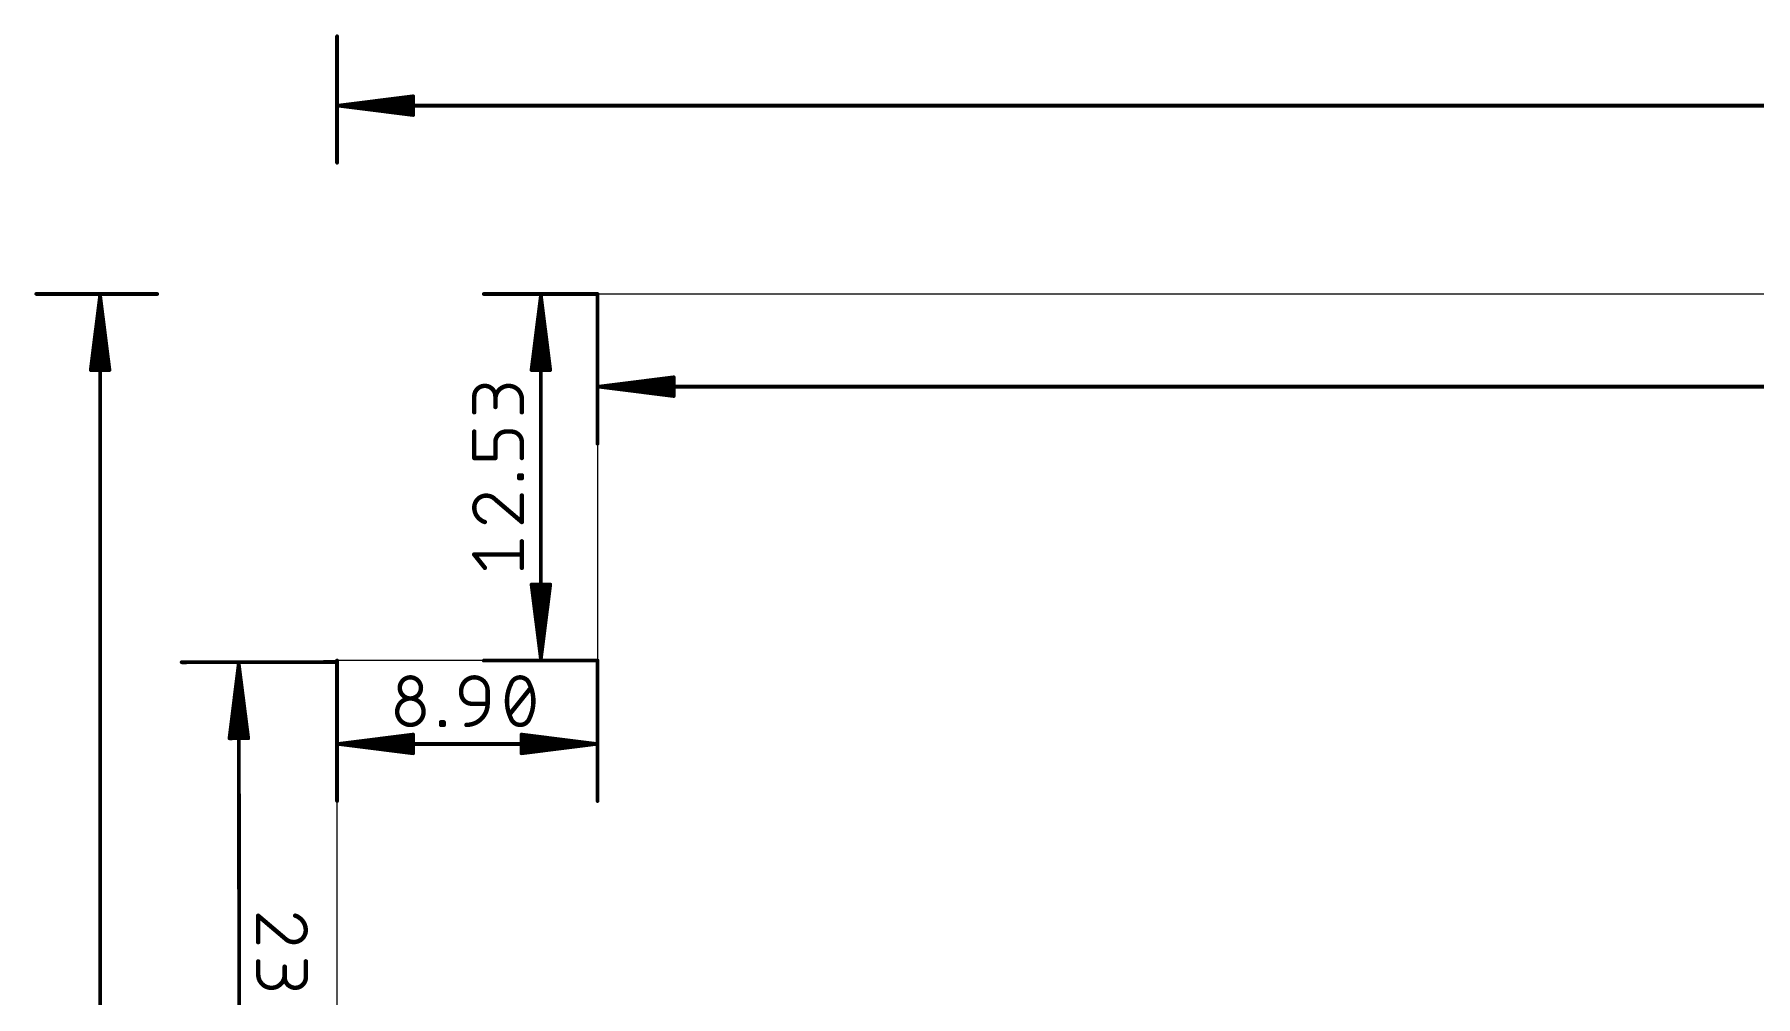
# Model space of a CAD drawing. Extents: x -83 to 167, y -158 to 93.
# Drawn here: x -19.2 to 39.6, y 33.1 to 66 of the extents above; entities that cross this region are included whole.
import ezdxf

# ---------------------------------------------------------------- set-up
doc = ezdxf.new("R2010")
doc.units = 0
doc.layers.add('20', color=30, linetype='CONTINUOUS')
doc.layers.add('23', color=7, linetype='CONTINUOUS')

msp = doc.modelspace()

# ---------------------------------------------------------------- linework, layer by layer
at = {"layer": '20'}
for p, q in [((0, 57.1), (0, 44.57)), ((0, 57.1), (89.3, 57.1)), ((-8.9, 21), (-8.9, 44.57)), ((0, 44.57), (-8.9, 44.57))]:
    msp.add_line(p, q, dxfattribs=at)
at = {"layer": '23'}
for points, const_width in [([(-8.9, 65.908), (-8.9, 61.588)], 0.13), ([(-8.835, 63.538), (-6.3, 63.8572)], 0.13), ([(-8.835, 63.538), (-6.3, 63.798)], 0.13), ([(-8.835, 63.538), (-6.3, 63.668)], 0.13), ([(-8.835, 63.538), (98.135, 63.538)], 0.13), ([(-6.3, 63.2188), (-8.835, 63.538)], 0.13), ([(-6.3, 63.408), (-8.835, 63.538)], 0.13), ([(-6.3, 63.278), (-8.835, 63.538)], 0.13), ([(-6.3, 63.8572), (-6.3, 63.2188)], 0.13), ([(-19.173, 57.1), (-15.044, 57.1)], 0.13), ([(-16.994, 57.035), (-17.3132, 54.5)], 0.13), ([(-16.994, 57.035), (-17.254, 54.5)], 0.13), ([(-16.994, 57.035), (-17.124, 54.5)], 0.13), ([(-16.994, 57.035), (-16.994, 0.065)], 0.13), ([(-16.6748, 54.5), (-16.994, 57.035)], 0.13), ([(-16.864, 54.5), (-16.994, 57.035)], 0.13), ([(-16.734, 54.5), (-16.994, 57.035)], 0.13), ([(0, 57.1), (-3.886, 57.1)], 0.13), ([(-1.936, 57.035), (-2.2552, 54.5)], 0.13), ([(-1.936, 57.035), (-2.196, 54.5)], 0.13), ([(-1.936, 57.035), (-2.066, 54.5)], 0.13), ([(-1.936, 57.035), (-1.936, 44.635)], 0.13), ([(-1.6168, 54.5), (-1.936, 57.035)], 0.13), ([(-1.806, 54.5), (-1.936, 57.035)], 0.13), ([(-1.676, 54.5), (-1.936, 57.035)], 0.13), ([(0, 57.1), (0, 51.982)], 0.13), ([(-17.3132, 54.5), (-16.6748, 54.5)], 0.13), ([(-2.2552, 54.5), (-1.6168, 54.5)], 0.13), ([(0.065, 53.932), (2.6, 54.2512)], 0.13), ([(0.065, 53.932), (2.6, 54.192)], 0.13), ([(0.065, 53.932), (2.6, 54.062)], 0.13), ([(2.6, 54.2512), (2.6, 53.6128)], 0.13), ([(-4.2123, 53.0571), (-4.2123, 53.599)], 0.1524), ([(-3.4898, 53.599), (-3.4898, 53.2378)], 0.1524), ([(-2.5867, 53.0571), (-2.5867, 53.5087)], 0.1524), ([(0.065, 53.932), (89.235, 53.932)], 0.13), ([(2.6, 53.6128), (0.065, 53.932)], 0.13), ([(2.6, 53.802), (0.065, 53.932)], 0.13), ([(2.6, 53.672), (0.065, 53.932)], 0.13), ([(-4.2123, 51.494), (-4.2123, 52.3971)], 0.1524), ([(-2.9479, 52.3971), (-3.1286, 52.3971)], 0.1524), ([(-3.4898, 52.0359), (-3.4898, 51.494)], 0.1524), ([(-2.5867, 51.494), (-2.5867, 52.0359)], 0.1524), ([(-3.4898, 51.494), (-4.2123, 51.494)], 0.1524), ([(-2.677, 50.8062), (-2.677, 50.8965)], 0.1524), ([(-2.677, 50.8965), (-2.5867, 50.8965)], 0.1524), ([(-2.5867, 50.8062), (-2.677, 50.8062)], 0.1524), ([(-2.5867, 50.8965), (-2.5867, 50.8062)], 0.1524), ([(-3.4898, 50.0733), (-2.5867, 49.3056)], 0.1524), ([(-2.5867, 49.3056), (-2.5867, 50.2087)], 0.1524), ([(-3.8511, 47.7425), (-4.2123, 48.1941)], 0.1524), ([(-4.2123, 48.1941), (-2.5867, 48.1941)], 0.1524), ([(-2.5867, 47.7425), (-2.5867, 48.6456)], 0.1524), ([(-1.936, 44.635), (-2.2552, 47.17)], 0.13), ([(-2.2552, 47.17), (-1.6168, 47.17)], 0.13), ([(-1.936, 44.635), (-2.196, 47.17)], 0.13), ([(-1.936, 44.635), (-2.066, 47.17)], 0.13), ([(-1.6168, 47.17), (-1.936, 44.635)], 0.13), ([(-1.806, 47.17), (-1.936, 44.635)], 0.13), ([(-1.676, 47.17), (-1.936, 44.635)], 0.13), ([(-8.934, 44.519), (-14.2081, 44.5114)], 0.13), ([(-12.5735, 41.9137), (-12.258, 44.4492)], 0.13), ([(-12.5143, 41.9138), (-12.258, 44.4492)], 0.13), ([(-12.3843, 41.914), (-12.258, 44.4492)], 0.13), ([(-12.2241, 21.0602), (-12.258, 44.4492)], 0.13), ([(-12.258, 44.4492), (-11.9351, 41.9147)], 0.13), ([(-12.258, 44.4492), (-12.1243, 41.9144)], 0.13), ([(-12.258, 44.4492), (-11.9943, 41.9146)], 0.13), ([(-8.9, 44.57), (-8.9, 39.77)], 0.13), ([(0, 44.57), (-3.886, 44.57)], 0.13), ([(0, 44.57), (0, 39.77)], 0.13), ([(-4.6579, 43.4544), (-4.6579, 43.5447)], 0.1524), ([(-3.7548, 43.5447), (-3.7548, 43.0932)], 0.1524), ([(-3.0045, 42.7319), (-2.282, 43.6351)], 0.1524), ([(-3.7548, 43.0932), (-4.2967, 43.0932)], 0.1524), ([(-5.3457, 42.3707), (-5.3457, 42.461)], 0.1524), ([(-5.3457, 42.461), (-5.2554, 42.461)], 0.1524), ([(-5.2554, 42.3707), (-5.3457, 42.3707)], 0.1524), ([(-5.2554, 42.461), (-5.2554, 42.3707)], 0.1524), ([(-11.9351, 41.9147), (-12.5735, 41.9137)], 0.13), ([(-8.835, 41.72), (-6.3, 42.0392)], 0.13), ([(-8.835, 41.72), (-6.3, 41.98)], 0.13), ([(-8.835, 41.72), (-6.3, 41.85)], 0.13), ([(-8.835, 41.72), (-0.065, 41.72)], 0.13), ([(-6.3, 41.4008), (-8.835, 41.72)], 0.13), ([(-6.3, 41.59), (-8.835, 41.72)], 0.13), ([(-6.3, 41.46), (-8.835, 41.72)], 0.13), ([(-6.3, 42.0392), (-6.3, 41.4008)], 0.13), ([(-0.065, 41.72), (-2.6, 42.0392)], 0.13), ([(-2.6, 42.0392), (-2.6, 41.4008)], 0.13), ([(-0.065, 41.72), (-2.6, 41.98)], 0.13), ([(-0.065, 41.72), (-2.6, 41.85)], 0.13), ([(-2.6, 41.4008), (-0.065, 41.72)], 0.13), ([(-2.6, 41.59), (-0.065, 41.72)], 0.13), ([(-2.6, 41.46), (-0.065, 41.72)], 0.13), ([(-10.6904, 35.0821), (-11.5948, 35.8481)], 0.1524), ([(-11.5948, 35.8481), (-11.5932, 34.945)], 0.1524), ([(-11.5921, 34.285), (-11.5913, 33.8335)], 0.1524), ([(-10.688, 33.7447), (-10.6886, 34.106)], 0.1524), ([(-9.9665, 34.2878), (-9.9655, 33.746)], 0.1524)]:
    msp.add_lwpolyline(points, dxfattribs=dict(at, const_width=const_width))
for points, const_width in [([(-8.8675, 65.908, 1), (-8.9325, 65.908)], 0.065), ([(-8.835, 63.5705, 1), (-8.835, 63.5055)], 0.065), ([(-8.8309, 63.5702, 1), (-8.8391, 63.5058)], 0.065), ([(-8.8367, 63.5705, 1), (-8.8333, 63.5055)], 0.065), ([(-8.8333, 63.5705, 1), (-8.8367, 63.5055)], 0.065), ([(-8.8317, 63.5703, 1), (-8.8383, 63.5057)], 0.065), ([(-8.8383, 63.5703, 1), (-8.8317, 63.5057)], 0.065), ([(-8.8391, 63.5702, 1), (-8.8309, 63.5058)], 0.065), ([(-6.2675, 63.8572, 1), (-6.3325, 63.8572)], 0.065), ([(-6.2959, 63.825, 1), (-6.3041, 63.8895)], 0.065), ([(-6.2967, 63.7657, 1), (-6.3033, 63.8303)], 0.065), ([(-6.2983, 63.6355, 1), (-6.3017, 63.7005)], 0.065), ([(-6.3325, 63.2188, 1), (-6.2675, 63.2188)], 0.065), ([(-6.3041, 63.1865, 1), (-6.2959, 63.251)], 0.065), ([(-6.3033, 63.2457, 1), (-6.2967, 63.3103)], 0.065), ([(-6.3017, 63.3755, 1), (-6.2983, 63.4405)], 0.065), ([(-8.9325, 61.588, 1), (-8.8675, 61.588)], 0.065), ([(-19.173, 57.1325, 1), (-19.173, 57.0675)], 0.065), ([(-16.9615, 57.035, 1), (-17.0265, 57.035)], 0.065), ([(-16.9618, 57.0391, 1), (-17.0262, 57.0309)], 0.065), ([(-16.9615, 57.0333, 1), (-17.0265, 57.0367)], 0.065), ([(-16.9615, 57.0367, 1), (-17.0265, 57.0333)], 0.065), ([(-16.9617, 57.0383, 1), (-17.0263, 57.0317)], 0.065), ([(-16.9617, 57.0317, 1), (-17.0263, 57.0383)], 0.065), ([(-16.9618, 57.0309, 1), (-17.0262, 57.0391)], 0.065), ([(-15.044, 57.0675, 1), (-15.044, 57.1325)], 0.065), ([(-3.886, 57.1325, 1), (-3.886, 57.0675)], 0.065), ([(-1.9035, 57.035, 1), (-1.9685, 57.035)], 0.065), ([(-1.9038, 57.0391, 1), (-1.9682, 57.0309)], 0.065), ([(-1.9035, 57.0333, 1), (-1.9685, 57.0367)], 0.065), ([(-1.9035, 57.0367, 1), (-1.9685, 57.0333)], 0.065), ([(-1.9037, 57.0383, 1), (-1.9683, 57.0317)], 0.065), ([(-1.9037, 57.0317, 1), (-1.9683, 57.0383)], 0.065), ([(-1.9038, 57.0309, 1), (-1.9682, 57.0391)], 0.065), ([(0.0325, 57.1, 1), (-0.0325, 57.1)], 0.065), ([(0, 57.0675, 1), (0, 57.1325)], 0.065), ([(-17.3455, 54.5041, 1), (-17.281, 54.4959)], 0.065), ([(-17.3132, 54.5325, 1), (-17.3132, 54.4675)], 0.065), ([(-17.2863, 54.5033, 1), (-17.2217, 54.4967)], 0.065), ([(-17.1565, 54.5017, 1), (-17.0915, 54.4983)], 0.065), ([(-16.8965, 54.4983, 1), (-16.8315, 54.5017)], 0.065), ([(-16.7663, 54.4967, 1), (-16.7017, 54.5033)], 0.065), ([(-16.707, 54.4959, 1), (-16.6425, 54.5041)], 0.065), ([(-16.6748, 54.4675, 1), (-16.6748, 54.5325)], 0.065), ([(-2.2875, 54.5041, 1), (-2.223, 54.4959)], 0.065), ([(-2.2552, 54.5325, 1), (-2.2552, 54.4675)], 0.065), ([(-2.2283, 54.5033, 1), (-2.1637, 54.4967)], 0.065), ([(-2.0985, 54.5017, 1), (-2.0335, 54.4983)], 0.065), ([(-1.8385, 54.4983, 1), (-1.7735, 54.5017)], 0.065), ([(-1.7083, 54.4967, 1), (-1.6437, 54.5033)], 0.065), ([(-1.649, 54.4959, 1), (-1.5845, 54.5041)], 0.065), ([(-1.6168, 54.4675, 1), (-1.6168, 54.5325)], 0.065), ([(2.6325, 54.2512, 1), (2.5675, 54.2512)], 0.065), ([(2.6041, 54.219, 1), (2.5959, 54.2835)], 0.065), ([(2.6033, 54.1597, 1), (2.5967, 54.2243)], 0.065), ([(2.6017, 54.0295, 1), (2.5983, 54.0945)], 0.065), ([(-3.4898, 53.599, 1), (-4.2123, 53.599)], 0.1524), ([(-4.1742, 53.599, 1), (-4.2504, 53.599)], 0.0762), ([(-4.2504, 53.599, 1), (-4.1742, 53.599)], 0.0762), ([(-2.5867, 53.5087, 1), (-3.4898, 53.5087)], 0.1524), ([(-3.4517, 53.599, 1), (-3.5279, 53.599)], 0.0762), ([(-3.5279, 53.599, 1), (-3.4517, 53.599)], 0.0762), ([(-3.5279, 53.5087, 1), (-3.4517, 53.5087)], 0.0762), ([(-2.5486, 53.5087, 1), (-2.6248, 53.5087)], 0.0762), ([(-2.6248, 53.5087, 1), (-2.5486, 53.5087)], 0.0762), ([(0.065, 53.9645, 1), (0.065, 53.8995)], 0.065), ([(0.0691, 53.9642, 1), (0.0609, 53.8998)], 0.065), ([(0.0633, 53.9645, 1), (0.0667, 53.8995)], 0.065), ([(0.0667, 53.9645, 1), (0.0633, 53.8995)], 0.065), ([(0.0683, 53.9643, 1), (0.0617, 53.8997)], 0.065), ([(0.0617, 53.9643, 1), (0.0683, 53.8997)], 0.065), ([(0.0609, 53.9642, 1), (0.0691, 53.8998)], 0.065), ([(2.5675, 53.6128, 1), (2.6325, 53.6128)], 0.065), ([(2.5959, 53.5805, 1), (2.6041, 53.645)], 0.065), ([(2.5967, 53.6397, 1), (2.6033, 53.7043)], 0.065), ([(2.5983, 53.7695, 1), (2.6017, 53.8345)], 0.065), ([(-4.2504, 53.0571, 1), (-4.1742, 53.0571)], 0.0762), ([(-3.5279, 53.2378, 1), (-3.4517, 53.2378)], 0.0762), ([(-2.6248, 53.0571, 1), (-2.5486, 53.0571)], 0.0762), ([(-4.1742, 52.3971, 1), (-4.2504, 52.3971)], 0.0762), ([(-3.1286, 52.3971, 0.4142), (-3.4898, 52.0359)], 0.1524), ([(-3.1286, 52.4352, 1), (-3.1286, 52.359)], 0.0762), ([(-3.1286, 52.359, 1), (-3.1286, 52.4352)], 0.0762), ([(-2.5867, 52.0359, 0.4142), (-2.9479, 52.3971)], 0.1524), ([(-2.9479, 52.4352, 1), (-2.9479, 52.359)], 0.0762), ([(-2.9479, 52.359, 1), (-2.9479, 52.4352)], 0.0762), ([(-3.4517, 52.0359, 1), (-3.5279, 52.0359)], 0.0762), ([(-3.5279, 52.0359, 1), (-3.4517, 52.0359)], 0.0762), ([(-2.5486, 52.0359, 1), (-2.6248, 52.0359)], 0.0762), ([(-2.6248, 52.0359, 1), (-2.5486, 52.0359)], 0.0762), ([(-0.0325, 51.982, 1), (0.0325, 51.982)], 0.065), ([(-4.2123, 51.5321, 1), (-4.2123, 51.4559)], 0.0762), ([(-4.2504, 51.494, 1), (-4.1742, 51.494)], 0.0762), ([(-3.5279, 51.494, 1), (-3.4517, 51.494)], 0.0762), ([(-3.4898, 51.4559, 1), (-3.4898, 51.5321)], 0.0762), ([(-2.6248, 51.494, 1), (-2.5486, 51.494)], 0.0762), ([(-2.6389, 50.8965, 1), (-2.7151, 50.8965)], 0.0762), ([(-2.677, 50.9346, 1), (-2.677, 50.8584)], 0.0762), ([(-2.677, 50.8443, 1), (-2.677, 50.7681)], 0.0762), ([(-2.7151, 50.8062, 1), (-2.6389, 50.8062)], 0.0762), ([(-2.5486, 50.8965, 1), (-2.6248, 50.8965)], 0.0762), ([(-2.6248, 50.8062, 1), (-2.5486, 50.8062)], 0.0762), ([(-2.5867, 50.8584, 1), (-2.5867, 50.9346)], 0.0762), ([(-2.5867, 50.7681, 1), (-2.5867, 50.8443)], 0.0762), ([(-3.8059, 50.2087, 0.4142), (-4.2123, 49.8023)], 0.1524), ([(-3.4898, 50.0733, 0.2053), (-3.8059, 50.2087)], 0.1524), ([(-3.8059, 50.2468, 1), (-3.8059, 50.1706)], 0.0762), ([(-3.8059, 50.1706, 1), (-3.8059, 50.2468)], 0.0762), ([(-3.4651, 50.1023, 1), (-3.5145, 50.0443)], 0.0762), ([(-3.5174, 50.047, 1), (-3.4622, 50.0996)], 0.0762), ([(-2.5486, 50.2087, 1), (-2.6248, 50.2087)], 0.0762), ([(-4.2123, 49.8023, 0.3252), (-3.8511, 49.3056)], 0.1524), ([(-4.1742, 49.8023, 1), (-4.2504, 49.8023)], 0.0762), ([(-4.2504, 49.8023, 1), (-4.1742, 49.8023)], 0.0762), ([(-3.8628, 49.2694, 1), (-3.8393, 49.3419)], 0.0762), ([(-2.6248, 49.3056, 1), (-2.5486, 49.3056)], 0.0762), ([(-2.6114, 49.2766, 1), (-2.562, 49.3347)], 0.0762), ([(-4.1825, 48.2179, 1), (-4.2421, 48.1703)], 0.0762), ([(-4.2123, 48.2322, 1), (-4.2123, 48.156)], 0.0762), ([(-2.5486, 48.6456, 1), (-2.6248, 48.6456)], 0.0762), ([(-2.5867, 48.156, 1), (-2.5867, 48.2322)], 0.0762), ([(-3.8808, 47.7187, 1), (-3.8213, 47.7663)], 0.0762), ([(-2.6248, 47.7425, 1), (-2.5486, 47.7425)], 0.0762), ([(-2.223, 47.1741, 1), (-2.2875, 47.1659)], 0.065), ([(-2.2552, 47.2025, 1), (-2.2552, 47.1375)], 0.065), ([(-2.1637, 47.1733, 1), (-2.2283, 47.1667)], 0.065), ([(-2.0335, 47.1717, 1), (-2.0985, 47.1683)], 0.065), ([(-1.7735, 47.1683, 1), (-1.8385, 47.1717)], 0.065), ([(-1.6437, 47.1667, 1), (-1.7083, 47.1733)], 0.065), ([(-1.5845, 47.1659, 1), (-1.649, 47.1741)], 0.065), ([(-1.6168, 47.1375, 1), (-1.6168, 47.2025)], 0.065), ([(-14.2081, 44.5439, 1), (-14.208, 44.4789)], 0.065), ([(-12.2255, 44.4492, 1), (-12.2905, 44.4491)], 0.065), ([(-12.2257, 44.4533, 1), (-12.2902, 44.4451)], 0.065), ([(-12.2256, 44.4526, 1), (-12.2903, 44.4458)], 0.065), ([(-12.2255, 44.4509, 1), (-12.2904, 44.4475)], 0.065), ([(-12.2255, 44.4476, 1), (-12.2904, 44.4508)], 0.065), ([(-12.2256, 44.4459, 1), (-12.2903, 44.4525)], 0.065), ([(-12.2257, 44.4452, 1), (-12.2902, 44.4532)], 0.065), ([(-8.934, 44.4865, 1), (-8.934, 44.5515)], 0.065), ([(-8.8675, 44.57, 1), (-8.9325, 44.57)], 0.065), ([(-3.886, 44.6025, 1), (-3.886, 44.5375)], 0.065), ([(-1.9682, 44.6391, 1), (-1.9038, 44.6309)], 0.065), ([(-1.9683, 44.6383, 1), (-1.9037, 44.6317)], 0.065), ([(-1.9685, 44.6333, 1), (-1.9035, 44.6367)], 0.065), ([(-1.9685, 44.6367, 1), (-1.9035, 44.6333)], 0.065), ([(-1.9685, 44.635, 1), (-1.9035, 44.635)], 0.065), ([(-1.9683, 44.6317, 1), (-1.9037, 44.6383)], 0.065), ([(-1.9682, 44.6309, 1), (-1.9038, 44.6391)], 0.065), ([(0.0325, 44.57, 1), (-0.0325, 44.57)], 0.065), ([(0, 44.5375, 1), (0, 44.6025)], 0.065), ([(-6.0335, 43.6351, 1), (-6.756, 43.6351)], 0.1524), ([(-6.756, 43.6351, 1), (-6.0335, 43.6351)], 0.1524), ([(-6.7179, 43.6351, 1), (-6.7941, 43.6351)], 0.0762), ([(-6.7941, 43.6351, 1), (-6.7179, 43.6351)], 0.0762), ([(-5.9954, 43.6351, 1), (-6.0716, 43.6351)], 0.0762), ([(-6.0716, 43.6351, 1), (-5.9954, 43.6351)], 0.0762), ([(-3.7548, 43.5447, 1), (-4.6579, 43.5447)], 0.1524), ([(-4.6198, 43.5447, 1), (-4.696, 43.5447)], 0.0762), ([(-4.696, 43.5447, 1), (-4.6198, 43.5447)], 0.0762), ([(-4.6579, 43.4544, 0.4142), (-4.2967, 43.0932)], 0.1524), ([(-4.6198, 43.4544, 1), (-4.696, 43.4544)], 0.0762), ([(-3.7167, 43.5447, 1), (-3.7929, 43.5447)], 0.0762), ([(-3.7929, 43.5447, 1), (-3.7167, 43.5447)], 0.0762), ([(-2.9593, 43.7705, 0.1139), (-3.0948, 43.1835)], 0.1524), ([(-2.6432, 43.9963, 0.3205), (-2.9593, 43.7705)], 0.1524), ([(-2.9953, 43.7829, 1), (-2.9233, 43.7582)], 0.0762), ([(-2.9251, 43.7538, 1), (-2.9936, 43.7872)], 0.0762), ([(-2.3271, 43.7705, 0.3205), (-2.6432, 43.9963)], 0.1524), ([(-2.6432, 44.0344, 1), (-2.6432, 43.9582)], 0.0762), ([(-2.6432, 43.9582, 1), (-2.6432, 44.0344)], 0.0762), ([(-2.2929, 43.7872, 1), (-2.3614, 43.7538)], 0.0762), ([(-2.1917, 43.1835, 0.1139), (-2.3271, 43.7705)], 0.1524), ([(-2.3632, 43.7582, 1), (-2.2911, 43.7829)], 0.0762), ([(-2.2522, 43.6113, 1), (-2.3117, 43.6589)], 0.0762), ([(-5.9432, 42.8223, 1), (-6.8463, 42.8223)], 0.1524), ([(-4.696, 43.4544, 1), (-4.6198, 43.4544)], 0.0762), ([(-4.4773, 42.3707, 0.4142), (-3.7548, 43.0932)], 0.1524), ([(-4.2967, 43.1313, 1), (-4.2967, 43.0551)], 0.0762), ([(-4.2967, 43.0551, 1), (-4.2967, 43.1313)], 0.0762), ([(-3.7167, 43.0932, 1), (-3.7929, 43.0932)], 0.0762), ([(-3.7929, 43.0932, 1), (-3.7167, 43.0932)], 0.0762), ([(-3.7548, 43.0551, 1), (-3.7548, 43.1313)], 0.0762), ([(-3.0948, 43.1835, 0.1139), (-2.9593, 42.5965)], 0.1524), ([(-3.0567, 43.1835, 1), (-3.1329, 43.1835)], 0.0762), ([(-3.1329, 43.1835, 1), (-3.0567, 43.1835)], 0.0762), ([(-2.3271, 42.5965, 0.1139), (-2.1917, 43.1835)], 0.1524), ([(-2.1536, 43.1835, 1), (-2.2298, 43.1835)], 0.0762), ([(-2.2298, 43.1835, 1), (-2.1536, 43.1835)], 0.0762), ([(-6.8463, 42.8223, 1), (-5.9432, 42.8223)], 0.1524), ([(-6.8082, 42.8223, 1), (-6.8844, 42.8223)], 0.0762), ([(-6.8844, 42.8223, 1), (-6.8082, 42.8223)], 0.0762), ([(-5.9051, 42.8223, 1), (-5.9813, 42.8223)], 0.0762), ([(-5.9813, 42.8223, 1), (-5.9051, 42.8223)], 0.0762), ([(-5.3076, 42.461, 1), (-5.3838, 42.461)], 0.0762), ([(-5.3457, 42.4991, 1), (-5.3457, 42.4229)], 0.0762), ([(-5.3457, 42.4088, 1), (-5.3457, 42.3326)], 0.0762), ([(-5.3838, 42.3707, 1), (-5.3076, 42.3707)], 0.0762), ([(-5.2173, 42.461, 1), (-5.2935, 42.461)], 0.0762), ([(-5.2935, 42.3707, 1), (-5.2173, 42.3707)], 0.0762), ([(-5.2554, 42.4229, 1), (-5.2554, 42.4991)], 0.0762), ([(-5.2554, 42.3326, 1), (-5.2554, 42.4088)], 0.0762), ([(-4.4773, 42.4088, 1), (-4.4773, 42.3326)], 0.0762), ([(-3.0342, 42.7557, 1), (-2.9747, 42.7081)], 0.0762), ([(-2.9593, 42.5965, 0.3205), (-2.6432, 42.3707)], 0.1524), ([(-2.9233, 42.6088, 1), (-2.9953, 42.5841)], 0.0762), ([(-2.9936, 42.5798, 1), (-2.9251, 42.6132)], 0.0762), ([(-2.6432, 42.3707, 0.3205), (-2.3271, 42.5965)], 0.1524), ([(-2.6432, 42.4088, 1), (-2.6432, 42.3326)], 0.0762), ([(-2.6432, 42.3326, 1), (-2.6432, 42.4088)], 0.0762), ([(-2.3614, 42.6132, 1), (-2.2929, 42.5798)], 0.0762), ([(-2.2911, 42.5841, 1), (-2.3632, 42.6088)], 0.0762), ([(-12.5736, 41.9462, 1), (-12.5735, 41.8812)], 0.065), ([(-12.6058, 41.9177, 1), (-12.5413, 41.9097)], 0.065), ([(-12.5466, 41.9171, 1), (-12.482, 41.9106)], 0.065), ([(-12.4168, 41.9156, 1), (-12.3518, 41.9124)], 0.065), ([(-12.1568, 41.9127, 1), (-12.0918, 41.9161)], 0.065), ([(-12.0266, 41.9112, 1), (-11.962, 41.9179)], 0.065), ([(-11.9673, 41.9106, 1), (-11.9028, 41.9188)], 0.065), ([(-11.935, 41.8822, 1), (-11.9351, 41.9472)], 0.065), ([(-8.835, 41.7525, 1), (-8.835, 41.6875)], 0.065), ([(-8.8309, 41.7522, 1), (-8.8391, 41.6878)], 0.065), ([(-8.8367, 41.7525, 1), (-8.8333, 41.6875)], 0.065), ([(-8.8333, 41.7525, 1), (-8.8367, 41.6875)], 0.065), ([(-8.8317, 41.7523, 1), (-8.8383, 41.6877)], 0.065), ([(-8.8383, 41.7523, 1), (-8.8317, 41.6877)], 0.065), ([(-8.8391, 41.7522, 1), (-8.8309, 41.6878)], 0.065), ([(-6.2675, 42.0392, 1), (-6.3325, 42.0392)], 0.065), ([(-6.2959, 42.007, 1), (-6.3041, 42.0715)], 0.065), ([(-6.2967, 41.9477, 1), (-6.3033, 42.0123)], 0.065), ([(-6.2983, 41.8175, 1), (-6.3017, 41.8825)], 0.065), ([(-2.5959, 42.0715, 1), (-2.6041, 42.007)], 0.065), ([(-2.5675, 42.0392, 1), (-2.6325, 42.0392)], 0.065), ([(-2.5967, 42.0123, 1), (-2.6033, 41.9477)], 0.065), ([(-2.5983, 41.8825, 1), (-2.6017, 41.8175)], 0.065), ([(-0.0609, 41.6878, 1), (-0.0691, 41.7522)], 0.065), ([(-0.0691, 41.6878, 1), (-0.0609, 41.7522)], 0.065), ([(-0.0617, 41.6877, 1), (-0.0683, 41.7523)], 0.065), ([(-0.0683, 41.6877, 1), (-0.0617, 41.7523)], 0.065), ([(-0.0667, 41.6875, 1), (-0.0633, 41.7525)], 0.065), ([(-0.0633, 41.6875, 1), (-0.0667, 41.7525)], 0.065), ([(-0.065, 41.6875, 1), (-0.065, 41.7525)], 0.065), ([(-6.3325, 41.4008, 1), (-6.2675, 41.4008)], 0.065), ([(-6.3041, 41.3685, 1), (-6.2959, 41.433)], 0.065), ([(-6.3033, 41.4277, 1), (-6.2967, 41.4923)], 0.065), ([(-6.3017, 41.5575, 1), (-6.2983, 41.6225)], 0.065), ([(-2.6017, 41.6225, 1), (-2.5983, 41.5575)], 0.065), ([(-2.6033, 41.4923, 1), (-2.5967, 41.4277)], 0.065), ([(-2.6041, 41.433, 1), (-2.5959, 41.3685)], 0.065), ([(-2.6325, 41.4008, 1), (-2.5675, 41.4008)], 0.065), ([(-8.9325, 39.77, 1), (-8.8675, 39.77)], 0.065), ([(-0.0325, 39.77, 1), (0.0325, 39.77)], 0.065), ([(-11.5567, 35.8482, 1), (-11.6329, 35.8481)], 0.0762), ([(-11.5702, 35.8772, 1), (-11.6194, 35.8191)], 0.0762), ([(-9.9683, 35.3543, 0.3252), (-10.3305, 35.8503)], 0.1524), ([(-10.3188, 35.8866, 1), (-10.3421, 35.8141)], 0.0762), ([(-10.374, 34.9472, 0.4142), (-9.9683, 35.3543)], 0.1524), ([(-9.9302, 35.3543, 1), (-10.0064, 35.3542)], 0.0762), ([(-10.0064, 35.3542, 1), (-9.9302, 35.3543)], 0.0762), ([(-11.6313, 34.945, 1), (-11.5551, 34.9451)], 0.0762), ([(-10.6904, 35.0821, 0.2052), (-10.374, 34.9472)], 0.1524), ([(-10.6628, 35.1084, 1), (-10.7179, 35.0557)], 0.0762), ([(-10.715, 35.053, 1), (-10.6657, 35.1111)], 0.0762), ([(-10.3741, 34.9853, 1), (-10.374, 34.9091)], 0.0762), ([(-10.374, 34.9091, 1), (-10.3741, 34.9853)], 0.0762), ([(-11.554, 34.2851, 1), (-11.6302, 34.2849)], 0.0762), ([(-10.6505, 34.106, 1), (-10.7267, 34.1059)], 0.0762), ([(-9.9284, 34.2879, 1), (-10.0046, 34.2878)], 0.0762), ([(-11.5913, 33.8335, 1), (-10.6882, 33.835)], 0.1524), ([(-11.5532, 33.8335, 1), (-11.6294, 33.8334)], 0.0762), ([(-11.6294, 33.8334, 1), (-11.5532, 33.8335)], 0.0762), ([(-10.6501, 33.8351, 1), (-10.7263, 33.835)], 0.0762), ([(-10.688, 33.7447, 1), (-9.9655, 33.746)], 0.1524), ([(-10.6499, 33.7448, 1), (-10.7261, 33.7447)], 0.0762), ([(-10.7261, 33.7447, 1), (-10.6499, 33.7448)], 0.0762), ([(-9.9274, 33.7461, 1), (-10.0036, 33.7459)], 0.0762), ([(-10.0036, 33.7459, 1), (-9.9274, 33.7461)], 0.0762)]:
    msp.add_lwpolyline(points, format="xyb", dxfattribs=dict(at, const_width=const_width))

doc.saveas('drawing.dxf')
